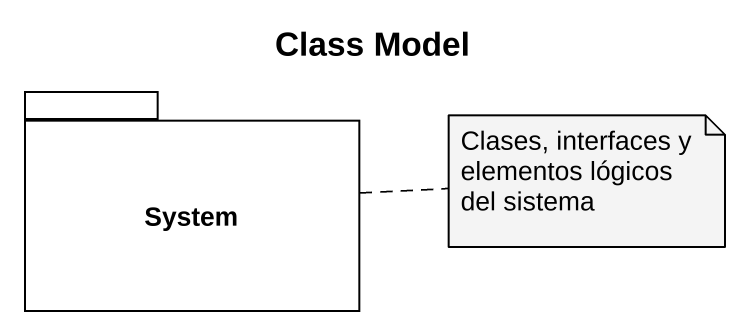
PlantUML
@startuml
title Class Model
package System {
}
note right of System : Clases, interfaces y elementos lógicos del sistema
@enduml
